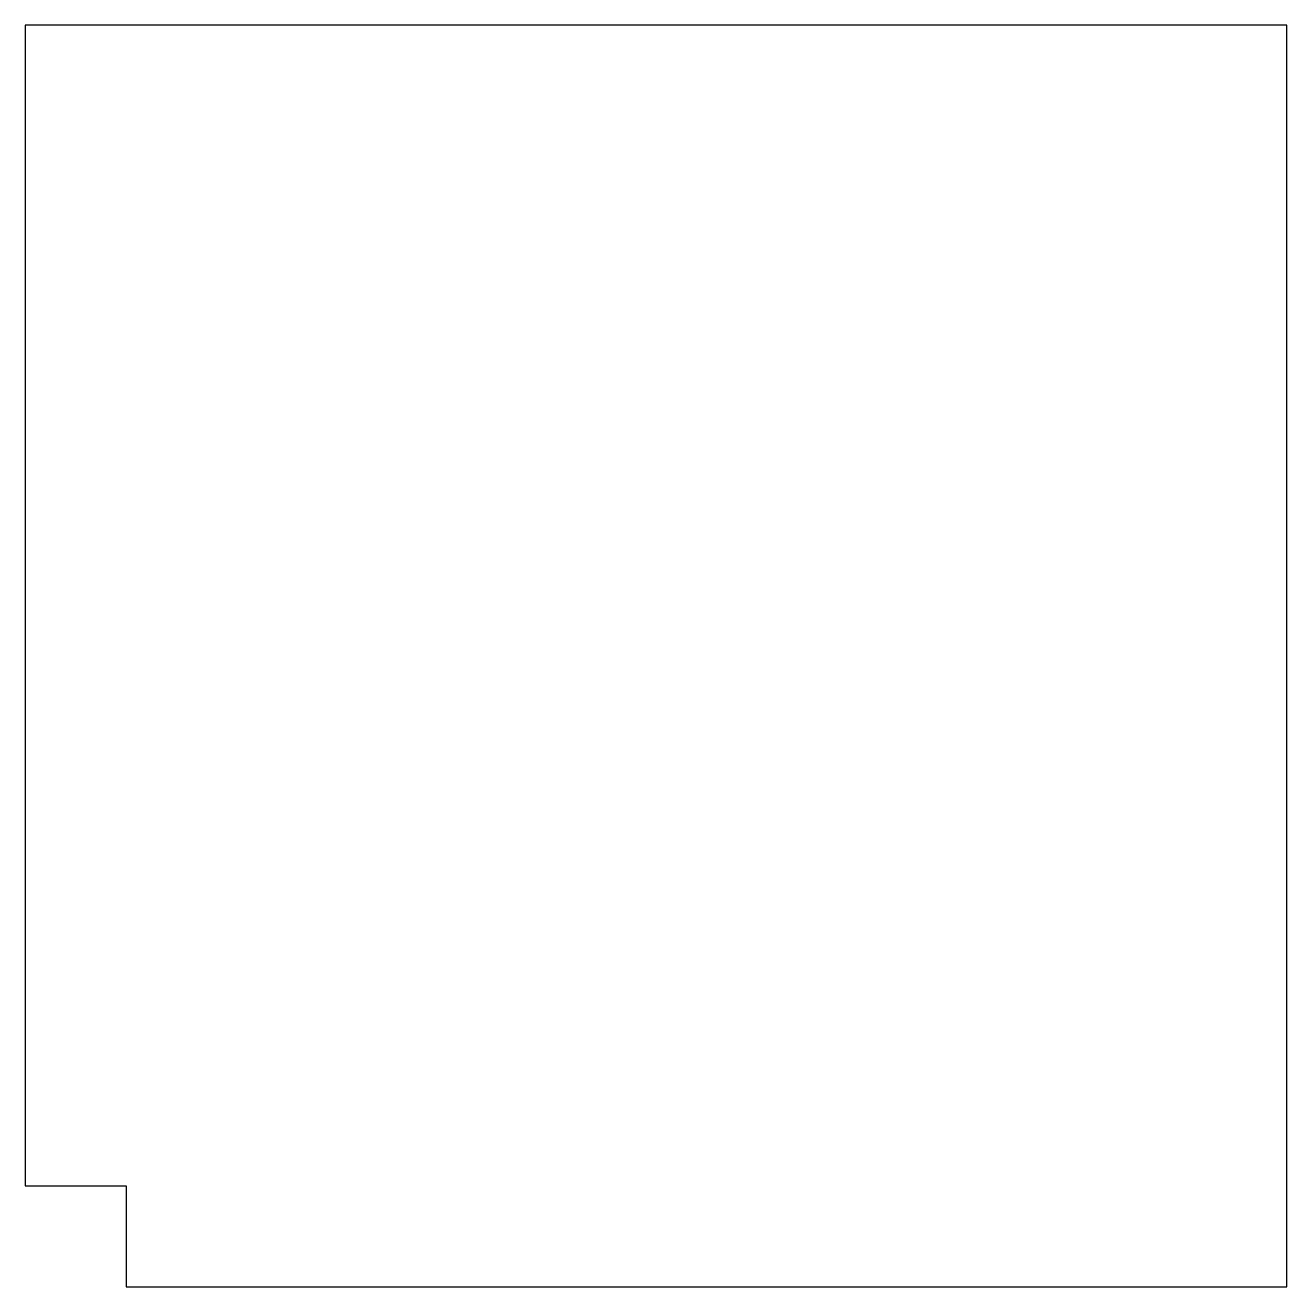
# Model space of a CAD drawing. Extents: x 0 to 12.5, y 0 to 12.5.
import ezdxf

# ---------------------------------------------------------------- set-up
doc = ezdxf.new("R2010")
doc.units = 0
doc.layers.add('default', color=7, linetype='CONTINUOUS')

msp = doc.modelspace()

# ---------------------------------------------------------------- linework, layer by layer
at = {"layer": 'default'}
for p, q in [((12.5, 12.5), (0, 12.5)), ((0, 12.5), (0, 1)), ((12.5, 0), (12.5, 12.5)), ((0, 1), (1, 1)), ((1, 1), (1, 0)), ((1, 0), (12.5, 0))]:
    msp.add_line(p, q, dxfattribs=at)

doc.saveas('drawing.dxf')
